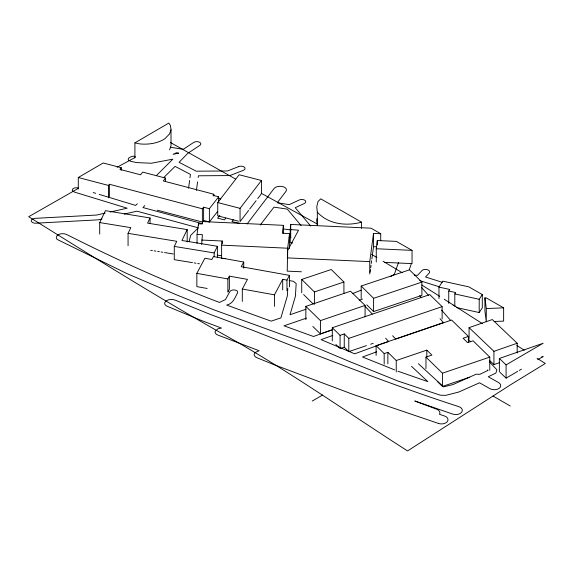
<?xml version="1.0" encoding="UTF-8"?>
<svg xmlns="http://www.w3.org/2000/svg" width="574" height="574" viewBox="0 0 574 574"><rect width="100%" height="100%" fill="white"/><g stroke="black" fill="none" stroke-linecap="round" stroke-linejoin="round"><path stroke-width="0.86" d="M301.422 271.782L287.222 271.143L287.631 250.522L298.545 230.181L290.25 229.55L290.709 224.448L371.026 228.187L380.72 233.726L380.72 240.793M287.782 288.535L287.352 295.904L280.901 317.874L271.165 321.16L226.615 305.074C232.857 303.897 234.895 297.935 237.478 292.984A4.061 2.418 -3.1 0 0 234.924 290.014A4.061 2.418 -3.1 0 0 229.794 291.721L225.41 299.628L219.419 302.433C167.752 282.767 117.347 260.058 68.005 235.168L66.778 234.579A6.493 3.903 1.4 0 0 59.581 234.17L57.673 235.132A6.493 3.882 1.8 0 0 57.17 239.43L126.919 273.583L176.849 294.986L213.793 309.788L307.492 343.819L348.892 361.276L398.306 381.158L440.337 395.199L445.697 395.364L458.619 392.078L479.548 382.793L489.966 388.698A6.501 4.111 0.1 0 0 499.122 388.368A6.501 4.111 0.1 0 0 498.569 382.564L488.266 376.745L495.893 373.05L496.89 369.771L489.5 361.957M376.264 262.009L376.264 248.75L377.305 240.528L396.333 241.381L412.039 250.357L412.039 263.617L384.329 262.368M283.398 233.288L283.398 225.331L202.486 221.571L202.177 223.968L198.453 223.803L197.054 234.443L197.054 243.276M287.631 257.052L287.631 248.219L289.554 233.575L282.336 233.238L283.398 225.331M289.332 248.556L289.554 233.575M201.675 244.467L202.392 234.687L197.054 234.443M369.756 273.992L369.756 261.622L373.509 233.41L380.72 233.726M370.108 272.234L370.46 269.586M370.696 267.821L371.048 265.181M371.278 263.416L371.636 260.768M371.866 259.01L373.509 246.669L373.509 233.41M188.581 188.193L189.628 180.437M189.98 177.854L190.446 174.41L175.07 166.388L164.02 177.301M196.423 190.432L197.585 181.822M198.173 177.517L198.403 175.787L228.717 175.587L230.942 175.178L243.225 170.399A4.061 2.318 -0.6 0 0 244.337 167.178A4.061 2.318 -0.6 0 0 238.705 166.582M225.187 258.565L221.621 258.4L221.621 245.148L222.181 241.008L201.675 240.047M189.169 241.597L190.604 235.44L198.267 227.835L137.007 211.182L124.185 214.059M317.178 218.321L316.769 220.064L317.228 224.456M134.912 142.847L168.842 123.058L170.435 125.512L171.016 129.753L169.581 133.914L164.982 138.628A26.49 15.29 0 0 1 139.64 143.88L134.912 142.847L134.912 157.864M169.581 149.821L171.016 145.66L171.016 129.753M398.485 262.591L394.374 274.236L390.672 276.517M409.24 269.802L411.407 263.559M99.697 234.056L99.697 222.569L105.451 210.665L150.058 217.969L147.568 223.128L187.181 229.607L187.181 241.984M187.181 229.607L181.936 240.484L217.388 246.289L217.388 257.776M128.067 245.708L128.067 233.338L130.822 227.656L99.697 222.569M192.498 262.648L174.281 259.67L174.281 246.411L176.749 241.302L128.067 233.338M214.174 256.47L214.174 252.933L217.388 246.289M227.871 292.195L227.871 278.942L229.356 276.13L247.444 279.387L242.307 289.038L242.307 301.415M228.244 291.492L229.356 289.389L229.356 276.13M207.185 288.471L196.846 286.613L196.846 273.36L204.889 258.243L211.871 259.498L213.435 256.592L243.728 262.024L243.728 268.209M274.472 306.308L274.472 294.821L282.702 279.323L286.957 280.083L289.461 275.377L241.231 266.716L243.728 262.024M144.756 205.6L143.005 207.566L202.27 223.645M438.966 298.573L438.966 287.086L442.812 281.152L468.85 286.871L482.304 294.562L482.304 307.815L479.211 312.55L456.552 307.571M454.809 306.301L454.809 293.931L455.699 292.561L448.746 291.025L448.746 303.402M448.746 291.025L449.772 289.461L438.966 287.086M479.211 312.55L479.211 299.298L482.304 294.562M225.718 218.091L224.549 219.871L217.646 218.192L219.72 215.458M233.288 219.713L232.011 221.643L239.745 223.394M78.286 188.997L78.286 177.51L103.205 162.98L121.236 167.723L119.93 169.38L140.594 174.805L142.704 172.1L165.534 178.098L163.289 180.946L213.801 194.234L212.961 195.325L218.672 196.817L218.672 202.12M260.23 225.058L273.97 207.149L287.301 209.101L301.113 225.568M238.432 221.198L217.733 215.824L217.733 202.572L239.136 174.726L261.45 180.494L261.45 193.747L257.712 198.626M248.614 210.457L240.061 221.6L240.061 208.34L261.45 180.494M249.683 209.065L256.104 200.713M247.071 223.968L274.035 188.581A6.493 3.674 -1 0 1 280.105 186.299A6.493 3.674 -1 0 1 286.031 188.559L286.491 189.958L285.952 191.357L277.256 202.78L289.318 204.617L299.154 200.017A4.061 2.282 -1.2 0 1 304.859 200.283A4.061 2.282 -1.2 0 1 304.242 203.505L295.237 207.716L310.678 226.034M108.45 197.815L108.45 185.438L109.369 184.261L202.364 208.785L203.619 207.185L209.374 208.692L218.672 196.817M157.262 210.177L202.364 222.038L203.619 220.438L209.374 221.951L217.575 211.476M156.315 175.651L172.824 159.17L151.335 163.246L136.748 162.593L130.951 161.402L128.633 160.218A4.061 2.267 1.6 0 1 129.25 157.742L130.815 156.867A4.061 2.289 1.2 0 1 135.234 156.408M137.344 203.792L135.608 205.413L99.18 194.371M517.669 371.385L506.081 378.144L506.081 364.885L543.162 343.259L499.358 358.456L499.358 371.715M519.212 370.481L521.529 369.132M537.752 359.668L543.162 356.511L541.476 357.1M312.242 401.032L322.724 394.984M78.014 188.566L28.7 216.721C96.92 259.233 165.061 301.917 235.34 340.985C294.412 374.966 350.226 414.155 407.54 450.942L510.86 384.573L545.3 363.486L537.063 358.276M135.148 157.463L117.146 167.199M352.4 293.666L361.175 290.164M359.216 300.295L362.452 298.997M238.705 166.582L227.426 170.973L196.2 171.188L179.081 162.306L187.842 153.272L199.802 145.423A4.061 2.303 -0.8 0 0 199.422 142.173A4.061 2.303 -0.8 0 0 193.696 142.445L183.285 149.297L170.399 147.253M376.666 351.797L362.538 357.006L394.675 369.9M380.706 344.271L354.725 353.821L321.088 339.65L332.805 335.438M332.719 329.569L313.497 336.5L283.979 325.824L306.416 318.139M381.502 343.991L388.634 341.473L385.628 338.208M469.073 339.126L469.073 327.639L492.313 319.553L517.181 343.245L517.181 352.967M469.073 327.639L493.927 351.331L517.181 343.245M489.464 360.336L493.927 364.59L499.739 362.567M306.05 309.221L290.014 314.739L295.388 296.306L296.184 283.599L293.443 281.317L289.167 280.55M305.842 319.661L305.842 306.401L350.492 291.205L365.086 305.433L365.086 316.92M305.842 306.401L320.45 320.622L365.086 305.433M312.83 326.463L320.45 333.881L331.399 330.15M442.131 319.022L442.131 306.652L429.797 294.613L332.303 327.754L340.081 335.338L344.249 333.917L348.805 338.366L348.805 351.625L366.442 345.627M348.805 351.625L344.249 347.177L340.081 348.59L340.081 335.338M348.805 338.366L442.131 306.652M370.646 344.199L373.165 343.345M376.114 355.414L376.114 345.692L451.616 320.034L468.427 336.436L468.427 342.628M376.114 345.692L384.171 353.577L387.866 352.321L396.239 360.522L396.239 372.009M396.239 360.522L426.812 350.126L431.906 355.105L425.965 357.121L425.965 368.608M468.427 336.436L463.11 338.244L467.623 342.649L473.069 340.805L489.766 357.107L489.766 370.359M425.965 357.121L442.439 373.186L489.766 357.107M437.374 381.502L442.439 386.446L469.482 377.254M301.723 292.697L301.723 279.438L331.227 269.515L343.919 282.006L343.919 293.493M301.723 279.438L314.409 291.951L343.919 282.006M361.182 298.415L361.182 286.039L409.484 269.845L421.904 282.114L421.904 295.366L373.595 311.567L366.772 304.816M361.182 286.039L373.595 298.308L421.904 282.114M101.964 219.053L98.046 219.849L35.796 223.207A4.061 2.425 1.8 0 1 31.785 221.894A4.061 2.425 1.8 0 1 32.151 219.211L34.863 218.357L96.568 215.049L105.114 213.141M110.208 212L127.184 208.204L74.57 192.132L72.525 190.755A4.061 2.296 1 0 1 73.694 188.301A4.061 2.296 1 0 1 78.172 188.028M361.577 222.174C346.517 226.321 328.127 224.391 317.322 212.079L316.769 206.805L317.996 201.589L320.73 198.834L361.577 222.174L361.577 228.359M484.937 297.913L486.293 308.547L486.293 321.799L484.937 311.165L484.937 297.913L486.164 297.863L503.635 307.843L503.635 321.103L494.099 321.483M486.293 308.547L503.635 307.843M373.509 246.669L376.716 246.806M376.264 248.75L412.039 250.357M287.222 257.884L369.756 261.622M221.621 245.148L287.631 248.219M414.27 275.168L417.563 275.341L422.026 270.562A4.061 2.461 2.5 0 1 427.544 269.751A4.061 2.461 2.5 0 1 429.13 273.138L425.535 276.991L442.224 282.293M292.74 242.989L290.25 242.802L290.25 229.55M283.958 229.04L290.91 229.966M289.145 237.478L290.896 237.708M217.639 255.157L221.169 255.724M174.281 246.411L214.174 252.933M150.668 250.293L152.411 250.58M154.148 250.86L155.884 251.147M157.628 251.426L159.364 251.713M161.1 252L162.844 252.28M164.58 252.567L173.276 253.988M194.227 262.928L195.964 263.215M197.7 263.495L199.436 263.782M196.846 273.36L227.871 278.942M242.307 289.038L274.472 294.821M454.809 293.931L479.211 299.298M453.087 305.246L454.83 305.626M240.061 208.34L217.733 202.572M78.286 177.51L108.45 185.438M218.22 198.267L220.796 198.97M93.21 192.563L95.765 193.338M419.738 280.593L439.598 286.907M438.529 423.454L353.34 394.503L274.135 364.734L257.066 357.767A6.493 3.803 0.7 0 1 254.289 353.849L255.258 352.465L259.132 350.736L217.955 335.094A6.493 3.731 -0.2 0 1 215.193 331.263L217.948 328.773L221.471 328.07L201.84 320.672L167.328 306.351A6.493 3.745 -0.1 0 1 164.817 302.455C166.934 299.205 171.569 298.911 174.948 300.044L209.316 314.028L252.273 330.136L293.379 346.323C348.224 367.31 402.919 388.612 458.848 406.65A6.508 4.205 0.1 0 1 461.568 412.34A6.508 4.205 0.1 0 1 452.786 414.098L414.794 400.989L436.656 409.219A6.529 4.219 0.3 0 1 439.856 413.424L439.419 414.27L444.484 415.978A6.508 4.212 0.2 0 1 447.275 421.668A6.508 4.212 0.2 0 1 438.522 423.469M397.918 371.199L427.845 381.631L411.493 366.312M317.53 224.169L261.17 193.223M170.37 142.467L235.34 178.887M371.572 254.382L376.924 257.547M493.052 396.067L510.272 406.005M383.052 261.227L402.18 272.729M516.851 345.498L524.335 350.226M421.768 284.969L439.734 296.363M482.411 323.664L444.226 299.226M418.403 363.708L443.587 386.869L453.044 384.544L476.162 374.191L479.878 374.327L488.087 370.345L487.62 369.857M499.358 358.456L506.081 364.885M499.968 372.296L506.081 378.144M335.89 344.508L339.478 348.009M303.632 294.57L313.139 303.955M365.078 306.38L372.232 313.985M468.068 339.169L470.515 341.774M392.616 335.733L395.644 339.012L443.437 322.595L440.021 318.699M421.481 287.409L428.62 295.431M419.673 295.639L421.409 297.583M441.514 310.032L450.712 320.522M493.927 351.331L493.927 364.59M442.439 373.186L442.439 386.446M426.812 350.126L426.812 357.2M387.866 352.321L387.866 363.816M384.171 353.577L384.171 364.181M377.305 240.528L377.305 244.947M373.595 298.308L373.595 311.567M344.249 333.917L344.249 347.177M332.303 327.754L332.303 341.006M320.45 320.622L320.45 333.881M317.322 212.079L317.322 225.331M314.409 291.951L314.409 304.32M290.709 224.448L290.709 237.708M289.461 275.377L289.461 286.864M286.957 280.083L286.957 290.688M282.702 279.323L282.702 289.927M222.181 241.008L222.181 243.656M213.801 194.234L213.801 195.999M209.374 208.692L209.374 221.951M203.619 207.185L203.619 220.438M202.486 221.571L202.486 223.336M202.364 208.785L202.364 222.038M198.453 223.803L198.453 225.568M165.534 178.098L165.534 181.628M150.058 217.969L150.058 223.272M121.236 167.723L121.236 170.378M109.369 184.261L109.369 196.631M178.557 153.15L173.126 154.341L176.469 152.727L178.557 153.15"/></g></svg>
